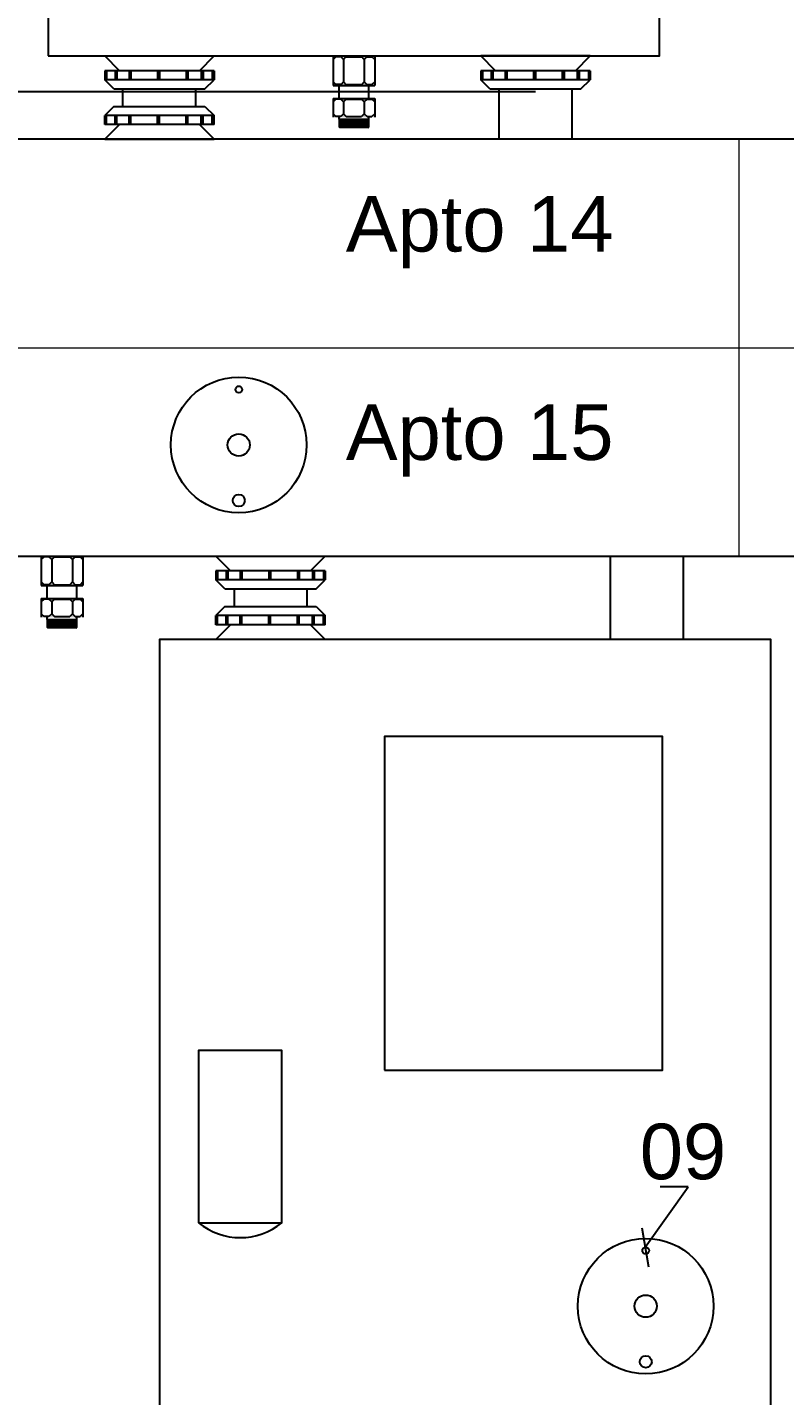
# Model space of a CAD drawing. Header units: millimetres. Extents: x 425 to 646, y 332 to 411.
# Drawn here: x 462.5497 to 462.8222, y 347.0879 to 347.5804 of the extents above; entities that cross this region are included whole.
import ezdxf

# ---------------------------------------------------------------- set-up
doc = ezdxf.new("R2010")
doc.units = ezdxf.units.MM
doc.linetypes.add('HIDDEN', pattern=[0.375, 0.25, -0.125])
for name, color, linetype in [('Cotas', 1, 'Continuous'), ('EL-Textos_condutos', 7, 'Continuous'), ('QUADROS', 7, 'Continuous'), ('QUADROS_E_CAIXAS', 240, 'Continuous'), ('TXT', 7, 'Continuous')]:
    doc.layers.add(name, color=color, linetype=linetype)
doc.styles.add('ARIAL', font='arial.ttf')
doc.dimstyles.new('10', dxfattribs={"dimtxt": 0.02, "dimasz": 0.01, "dimexe": 0.01, "dimexo": 0.01, "dimgap": 0.09, "dimtad": 0, "dimtih": 1, "dimtoh": 1, "dimdec": 0, "dimlfac": 1000, "dimzin": 0, "dimdsep": 46, "dimtxsty": 'ARIAL', "dimblk": 'OBLIQUE', "dimcen": 0, "dimdle": 0.02, "dimclrt": 7, "dimadec": 0, "dimazin": 0, "dimtfac": 1, "dimtdec": 0, "dimtofl": 0, "dimtmove": 0, "dimatfit": 3, "dimldrblk": 'OBLIQUE', "dimfxl": 0, "dimtolj": 1, "dimtzin": 0, "dimarcsym": 0})

# ---------------------------------------------------------------- blocks, each defined once
blk = doc.blocks.new('_Oblique')
at = {"color": 0, "linetype": 'ByBlock', "lineweight": -2}
blk.add_line((-0.5, -0.5), (0.5, 0.5), dxfattribs=at)

msp = doc.modelspace()

# ---------------------------------------------------------------- hatches: boundary and pattern name
at = {"layer": 'QUADROS'}
for points in [[(462.6625047284096, 347.5698033528815), (462.6607337303308, 347.5698033528815), (462.6597442293702, 347.5688138519209), (462.6597442293702, 347.5700533528815), (462.6747442293702, 347.5700533528815), (462.6747442293702, 347.5688138519209), (462.6737547284096, 347.5698033528815), (462.6719837303309, 347.5698033528815), (462.6709942293703, 347.5688138519209), (462.6700047284095, 347.5698033528815), (462.6644837303308, 347.5698033528815), (462.6634942293702, 347.5688138519209)], [(462.6625047284096, 347.5698033528815), (462.6607337303308, 347.5698033528815), (462.6597442293702, 347.5688138519209), (462.6597442293702, 347.5700533528815), (462.6747442293702, 347.5700533528815), (462.6747442293702, 347.5688138519209), (462.6737547284096, 347.5698033528815), (462.6719837303309, 347.5698033528815), (462.6709942293703, 347.5688138519209), (462.6700047284095, 347.5698033528815), (462.6644837303308, 347.5698033528815), (462.6634942293702, 347.5688138519209)], [(462.6597442293702, 347.5594813991148), (462.6597442293702, 347.5607209000755), (462.6607337303308, 347.5597313991148), (462.6625047284096, 347.5597313991148), (462.6634942293702, 347.5607209000755), (462.6644837303309, 347.5597313991148), (462.6700047284095, 347.5597313991148), (462.6709942293703, 347.5607209000755), (462.6719837303309, 347.5597313991148), (462.6737547284096, 347.5597313991148), (462.6747442293702, 347.5607209000754), (462.6747442293702, 347.5594813991148)], [(462.5575047284096, 347.3898033528815), (462.5557337303309, 347.3898033528815), (462.5547442293703, 347.3888138519209), (462.5547442293703, 347.3900533528815), (462.5697442293703, 347.3900533528815), (462.5697442293703, 347.3888138519209), (462.5687547284097, 347.3898033528815), (462.5669837303309, 347.3898033528815), (462.5659942293703, 347.3888138519209), (462.5650047284096, 347.3898033528815), (462.5594837303308, 347.3898033528815), (462.5584942293702, 347.3888138519209)], [(462.5575047284096, 347.3898033528815), (462.5557337303309, 347.3898033528815), (462.5547442293703, 347.3888138519209), (462.5547442293703, 347.3900533528815), (462.5697442293703, 347.3900533528815), (462.5697442293703, 347.3888138519209), (462.5687547284097, 347.3898033528815), (462.5669837303309, 347.3898033528815), (462.5659942293703, 347.3888138519209), (462.5650047284096, 347.3898033528815), (462.5594837303308, 347.3898033528815), (462.5584942293702, 347.3888138519209)], [(462.5547442293703, 347.3794813991148), (462.5547442293703, 347.3807209000755), (462.5557337303309, 347.3797313991148), (462.5575047284096, 347.3797313991148), (462.5584942293702, 347.3807209000755), (462.5594837303308, 347.3797313991148), (462.5650047284096, 347.3797313991148), (462.5659942293703, 347.3807209000755), (462.5669837303309, 347.3797313991148), (462.5687547284097, 347.3797313991148), (462.5697442293703, 347.3807209000755), (462.5697442293703, 347.3794813991148)]]:
    msp.add_hatch(color=7, dxfattribs=at).paths.add_polyline_path(points)
h = msp.add_hatch(color=7, dxfattribs=at)
h.paths.add_polyline_path([(462.6597442293702, 347.5480255656261), (462.6597442293702, 347.5492650665868), (462.6607337303308, 347.5482755656261), (462.6625047284096, 347.5482755656261), (462.6634942293702, 347.5492650665868), (462.6644837303309, 347.5482755656261), (462.6700047284095, 347.5482755656261), (462.6709942293703, 347.5492650665868), (462.6719837303309, 347.5482755656261), (462.6737547284096, 347.5482755656261), (462.6747442293702, 347.5492650665868), (462.6747442293702, 347.5480255656261)])
h.paths.add_polyline_path([(462.6747442293702, 347.5547755656261), (462.6747442293702, 347.5535360646655), (462.6737547284096, 347.5545255656261), (462.6719837303309, 347.5545255656261), (462.6709942293703, 347.5535360646655), (462.6700047284095, 347.5545255656261), (462.6644837303309, 347.5545255656261), (462.6634942293702, 347.5535360646655), (462.6625047284096, 347.5545255656261), (462.6607337303308, 347.5545255656261), (462.6597442293702, 347.5535360646655), (462.6597442293702, 347.5547755656261)])
h = msp.add_hatch(color=7, dxfattribs=at)
h.paths.add_polyline_path([(462.5547442293703, 347.3680255656261), (462.5547442293703, 347.3692650665868), (462.5557337303309, 347.3682755656261), (462.5575047284096, 347.3682755656261), (462.5584942293702, 347.3692650665868), (462.5594837303308, 347.3682755656261), (462.5650047284096, 347.3682755656261), (462.5659942293703, 347.3692650665868), (462.5669837303309, 347.3682755656261), (462.5687547284097, 347.3682755656261), (462.5697442293703, 347.3692650665868), (462.5697442293703, 347.3680255656261)])
h.paths.add_polyline_path([(462.5697442293703, 347.3747755656261), (462.5697442293703, 347.3735360646655), (462.5687547284097, 347.3745255656261), (462.5669837303309, 347.3745255656261), (462.5659942293703, 347.3735360646655), (462.5650047284096, 347.3745255656261), (462.5594837303308, 347.3745255656261), (462.5584942293702, 347.3735360646655), (462.5575047284096, 347.3745255656261), (462.5557337303309, 347.3745255656261), (462.5547442293703, 347.3735360646655), (462.5547442293703, 347.3747755656261)])

# ---------------------------------------------------------------- linework, layer by layer
at = {"layer": 'EL-Textos_condutos', "linetype": 'Continuous', "lineweight": 0}
for p, q in [((462.8058128045024, 347.5400533528817), (462.8058128045024, 347.3900533528816)), ((462.0008128045023, 347.4650533528817), (463.2508128045023, 347.4650533528816))]:
    msp.add_line(p, q, dxfattribs=at)
at = {"layer": 'QUADROS', "color": 7}
for p, q in [((462.5828586506466, 347.5647589316051), (462.5775642293702, 347.5700533528815)), ((462.6116298080938, 347.5647589316051), (462.6169242293702, 347.5700533528815)), ((462.6597442293702, 347.5700533528815), (462.6747442293702, 347.5700533528815)), ((462.6597442293702, 347.5700533528815), (462.6597442293702, 347.5594813991148)), ((462.6597442293702, 347.5700533528815), (462.6747442293702, 347.5700533528815)), ((462.6597442293702, 347.5688138519209), (462.6607337303308, 347.5698033528815)), ((462.6597442293702, 347.5688138519209), (462.6607337303308, 347.5698033528815)), ((462.6625047284096, 347.5698033528815), (462.6607337303308, 347.5698033528815)), ((462.6625047284096, 347.5698033528815), (462.6607337303308, 347.5698033528815)), ((462.6634942293702, 347.5688138519209), (462.6624942293702, 347.5698138519209)), ((462.6634942293702, 347.5688138519209), (462.6624942293702, 347.5698138519209)), ((462.6634942293702, 347.5688138519209), (462.6644942293703, 347.5698138519209)), ((462.6634942293702, 347.5688138519209), (462.6644942293703, 347.5698138519209)), ((462.6634942293702, 347.5688138519209), (462.6634942293702, 347.5607209000755)), ((462.6644837303309, 347.5698033528815), (462.6700047284095, 347.5698033528815)), ((462.6644837303309, 347.5698033528815), (462.6700047284095, 347.5698033528815)), ((462.6709942293703, 347.5688138519209), (462.6699942293703, 347.5698138519209)), ((462.6709942293703, 347.5688138519209), (462.6699942293703, 347.5698138519209)), ((462.6709942293703, 347.5688138519209), (462.6719942293702, 347.5698138519209)), ((462.6709942293703, 347.5688138519209), (462.6719942293702, 347.5698138519209)), ((462.6709942293703, 347.5688138519209), (462.6709942293703, 347.5607209000755)), ((462.6719837303309, 347.5698033528815), (462.6737547284096, 347.5698033528815)), ((462.6719837303309, 347.5698033528815), (462.6737547284096, 347.5698033528815)), ((462.6747442293702, 347.5688138519209), (462.6737547284096, 347.5698033528815)), ((462.6747442293702, 347.5688138519209), (462.6737547284096, 347.5698033528815)), ((462.6747442293702, 347.5700533528815), (462.6747442293702, 347.5594813991148)), ((462.7181789421939, 347.5647589316051), (462.7128845209175, 347.5700533528815)), ((462.7128845209175, 347.5700533528815), (462.7522445209175, 347.5700533528815)), ((462.7522445209175, 347.5700533528815), (462.7128845209175, 347.5700533528815)), ((462.7469500996411, 347.5647589316051), (462.7522445209175, 347.5700533528815)), ((462.5775642293702, 347.5647589316051), (462.5775642293702, 347.5614789316051)), ((462.6169242293702, 347.5647589316051), (462.5775642293702, 347.5647589316051)), ((462.57819552833, 347.5647589316051), (462.57819552833, 347.5614789316051)), ((462.5812913100149, 347.5647589316051), (462.5812913100149, 347.5614789316051)), ((462.5819226089747, 347.5647589316051), (462.5819226089747, 347.5614789316051)), ((462.5863226467168, 347.5647589316051), (462.5863226467168, 347.5614789316051)), ((462.5869539456766, 347.5647589316051), (462.5869539456766, 347.5614789316051)), ((462.5966129304103, 347.5647589316051), (462.5966129304103, 347.5614789316051)), ((462.5972442293702, 347.5647589316051), (462.5972442293702, 347.5614789316051)), ((462.606903214104, 347.5647589316051), (462.606903214104, 347.5614789316051)), ((462.6075345130639, 347.5647589316051), (462.6075345130639, 347.5614789316051)), ((462.6123236741656, 347.5647589316051), (462.6123236741656, 347.5614789316051)), ((462.6129549731253, 347.5647589316051), (462.6129549731253, 347.5614789316051)), ((462.6162929304105, 347.5647589316051), (462.6162929304105, 347.5614789316051)), ((462.6169242293702, 347.5647589316051), (462.6169242293702, 347.5614789316051)), ((462.7522445209175, 347.5647589316051), (462.7128845209175, 347.5647589316051)), ((462.7128845209175, 347.5647589316051), (462.7128845209175, 347.5614789316051)), ((462.7135158198773, 347.5647589316051), (462.7135158198773, 347.5614789316051)), ((462.7166116015622, 347.5647589316051), (462.7166116015622, 347.5614789316051)), ((462.717242900522, 347.5647589316051), (462.717242900522, 347.5614789316051)), ((462.7216429382641, 347.5647589316051), (462.7216429382641, 347.5614789316051)), ((462.722274237224, 347.5647589316051), (462.722274237224, 347.5614789316051)), ((462.7319332219577, 347.5647589316051), (462.7319332219577, 347.5614789316051)), ((462.7325645209175, 347.5647589316051), (462.7325645209175, 347.5614789316051)), ((462.7422235056512, 347.5647589316051), (462.7422235056512, 347.5614789316051)), ((462.7428548046111, 347.5647589316051), (462.7428548046111, 347.5614789316051)), ((462.7476439657128, 347.5647589316051), (462.7476439657128, 347.5614789316051)), ((462.7482752646726, 347.5647589316051), (462.7482752646726, 347.5614789316051)), ((462.7516132219577, 347.5647589316051), (462.7516132219577, 347.5614789316051)), ((462.7522445209175, 347.5647589316051), (462.7522445209175, 347.5614789316051)), ((462.5808442293703, 347.558198931605), (462.5775642293702, 347.5614789316051)), ((462.6169242293702, 347.5614789316051), (462.5775642293702, 347.5614789316051)), ((462.5808442293703, 347.558198931605), (462.6136442293702, 347.558198931605)), ((462.5841242293703, 347.551907774158), (462.5841242293703, 347.558198931605)), ((462.6103642293702, 347.551907774158), (462.6103642293702, 347.558198931605)), ((462.6136442293702, 347.558198931605), (462.6169242293702, 347.5614789316051)), ((462.6597442293702, 347.5607209000755), (462.6607337303308, 347.5597313991148)), ((462.6597442293702, 347.5594813991148), (462.6747442293702, 347.5594813991148)), ((462.6625047284096, 347.5597313991148), (462.6607337303308, 347.5597313991148)), ((462.6618892293703, 347.5547755656261), (462.6618892293703, 347.5597313991148)), ((462.6634942293702, 347.5607209000755), (462.6624942293702, 347.5597209000754)), ((462.6634942293702, 347.5607209000755), (462.6644942293703, 347.5597209000754)), ((462.6644837303309, 347.5597313991148), (462.6700047284095, 347.5597313991148)), ((462.6709942293703, 347.5607209000755), (462.6699942293703, 347.5597209000754)), ((462.6709942293703, 347.5607209000755), (462.6719942293702, 347.5597209000754)), ((462.6719837303309, 347.5597313991148), (462.6737547284096, 347.5597313991148)), ((462.6725992293702, 347.5547755656261), (462.6725992293702, 347.5594813991148)), ((462.6747442293702, 347.5607209000755), (462.6737547284096, 347.5597313991148)), ((462.7522445209175, 347.5614789316051), (462.7128845209175, 347.5614789316051)), ((462.7161645209175, 347.558198931605), (462.7128845209175, 347.5614789316051)), ((462.7161645209175, 347.558198931605), (462.7489645209175, 347.5581989316051)), ((462.7489645209175, 347.5581989316051), (462.7522445209175, 347.5614789316051)), ((462.6597442293702, 347.5547755656261), (462.6747442293702, 347.5547755656261)), ((462.6597442293702, 347.5547755656261), (462.6597442293702, 347.5480255656261)), ((462.6597442293702, 347.5535360646655), (462.6607337303308, 347.5545255656261)), ((462.6625047284096, 347.5545255656261), (462.6607337303308, 347.5545255656261)), ((462.6634942293702, 347.5535360646655), (462.6624942293702, 347.5545360646655)), ((462.6634942293702, 347.5535360646655), (462.6644942293703, 347.5545360646655)), ((462.6634942293702, 347.5535360646655), (462.6634942293702, 347.5492650665868)), ((462.6644837303309, 347.5545255656261), (462.6700047284095, 347.5545255656261)), ((462.6709942293703, 347.5535360646655), (462.6699942293703, 347.5545360646655)), ((462.6709942293703, 347.5535360646655), (462.6719942293702, 347.5545360646655)), ((462.6709942293703, 347.5535360646655), (462.6709942293703, 347.5492650665868)), ((462.6719837303309, 347.5545255656261), (462.6737547284096, 347.5545255656261)), ((462.6747442293702, 347.5535360646655), (462.6737547284096, 347.5545255656261)), ((462.6747442293702, 347.5547755656261), (462.6747442293702, 347.5480255656261)), ((462.5808442293703, 347.551907774158), (462.5775642293702, 347.548627774158)), ((462.5775642293702, 347.545347774158), (462.5775642293702, 347.548627774158)), ((462.6169242293702, 347.548627774158), (462.5775642293702, 347.548627774158)), ((462.57819552833, 347.545347774158), (462.57819552833, 347.548627774158)), ((462.5808442293703, 347.551907774158), (462.6136442293702, 347.551907774158)), ((462.5812913100149, 347.545347774158), (462.5812913100149, 347.548627774158)), ((462.5819226089747, 347.545347774158), (462.5819226089747, 347.548627774158)), ((462.5863226467168, 347.545347774158), (462.5863226467168, 347.548627774158)), ((462.5869539456766, 347.545347774158), (462.5869539456766, 347.548627774158)), ((462.5966129304103, 347.545347774158), (462.5966129304103, 347.548627774158)), ((462.5972442293702, 347.545347774158), (462.5972442293702, 347.548627774158)), ((462.606903214104, 347.545347774158), (462.606903214104, 347.548627774158)), ((462.6075345130639, 347.545347774158), (462.6075345130639, 347.548627774158)), ((462.6123236741656, 347.545347774158), (462.6123236741656, 347.548627774158)), ((462.6129549731253, 347.545347774158), (462.6129549731253, 347.548627774158)), ((462.6136442293702, 347.551907774158), (462.6169242293702, 347.548627774158)), ((462.6162929304105, 347.545347774158), (462.6162929304105, 347.548627774158)), ((462.6169242293702, 347.545347774158), (462.6169242293702, 347.548627774158)), ((462.6597442293702, 347.5492650665868), (462.6607337303308, 347.5482755656261)), ((462.6625047284096, 347.5482755656261), (462.6607337303308, 347.5482755656261)), ((462.6618892293703, 347.5472755656261), (462.6618892293703, 347.5482755656261)), ((462.6634942293702, 347.5492650665868), (462.6624942293702, 347.5482650665868)), ((462.6634942293702, 347.5492650665868), (462.6644942293703, 347.5482650665868)), ((462.6644837303309, 347.5482755656261), (462.6700047284095, 347.5482755656261)), ((462.6709942293703, 347.5492650665868), (462.6699942293703, 347.5482650665868)), ((462.6709942293703, 347.5492650665868), (462.6719942293702, 347.5482650665868)), ((462.6719837303309, 347.5482755656261), (462.6737547284096, 347.5482755656261)), ((462.6725992293702, 347.5472755656261), (462.6725992293702, 347.5482755656261)), ((462.6747442293702, 347.5492650665868), (462.6737547284096, 347.5482755656261)), ((462.6169242293702, 347.545347774158), (462.5775642293702, 347.545347774158)), ((462.5828586506466, 347.545347774158), (462.5775642293702, 347.5400533528816)), ((462.6116298080938, 347.545347774158), (462.6169242293702, 347.5400533528816)), ((462.6618892293703, 347.5472755656261), (462.6620270309863, 347.5471679983742)), ((462.6618892293703, 347.5472755656261), (462.6725992293702, 347.5472755656261)), ((462.6620270309863, 347.5443814328781), (462.6618892293703, 347.5442738656261)), ((462.6620270309863, 347.5471522328783), (462.6618993277542, 347.5470525483742)), ((462.6618993277542, 347.5470367828783), (462.6620270309863, 347.5469370983741)), ((462.6620270309863, 347.5469213328781), (462.6618993277542, 347.546821648374)), ((462.6618993277542, 347.546805882878), (462.6620270309863, 347.5467061983741)), ((462.6620270309863, 347.5466904328782), (462.6618993277542, 347.5465907483741)), ((462.6618993277542, 347.5465749828782), (462.6620270309863, 347.546475298374)), ((462.6620270309863, 347.546459532878), (462.6618993277542, 347.5463598483741)), ((462.6618993277542, 347.5463440828781), (462.6620270309863, 347.5462443983741)), ((462.6620270309863, 347.5462286328781), (462.6618993277542, 347.5461289483741)), ((462.6618993277542, 347.5461131828782), (462.6620270309863, 347.5460134983741)), ((462.6620270309863, 347.5459977328782), (462.6618993277542, 347.5458980483741)), ((462.6618993277542, 347.5458822828782), (462.6620270309863, 347.5457825983741)), ((462.6620270309863, 347.5457668328781), (462.6618993277542, 347.5456671483743)), ((462.6618993277542, 347.5456513828783), (462.6620270309863, 347.5455516983741)), ((462.6620270309863, 347.5455359328782), (462.6618993277542, 347.545436248374)), ((462.6618993277542, 347.545420482878), (462.6620270309863, 347.5453207983741)), ((462.6620270309863, 347.5453050328782), (462.6618993277542, 347.5452053483741)), ((462.6618993277542, 347.5451895828782), (462.6620270309863, 347.5450898983741)), ((462.6620270309863, 347.5450741328781), (462.6618993277542, 347.544974448374)), ((462.6618993277542, 347.5449586828781), (462.6620270309863, 347.5448589983741)), ((462.6620270309863, 347.5448432328781), (462.6618993277542, 347.5447435483741)), ((462.6618993277542, 347.5447277828782), (462.6620270309863, 347.5446280983741)), ((462.6620270309863, 347.5446123328782), (462.6618993277542, 347.5445126483741)), ((462.6618993277542, 347.5444968828781), (462.6620270309863, 347.5443971983741)), ((462.6724675809879, 347.5469292156262), (462.6619054809879, 347.5470446656262)), ((462.6724675809879, 347.546698315626), (462.6619054809879, 347.5468137656262)), ((462.6724675809879, 347.546467415626), (462.6619054809879, 347.5465828656261)), ((462.6724675809879, 347.5462365156259), (462.6619054809879, 347.5463519656261)), ((462.6724675809879, 347.546005615626), (462.6619054809879, 347.5461210656262)), ((462.6724675809879, 347.545774715626), (462.6619054809879, 347.545890165626)), ((462.6724675809879, 347.5455438156259), (462.6619054809879, 347.5456592656261)), ((462.6724675809879, 347.5453129156259), (462.6619054809879, 347.5454283656259)), ((462.6724675809879, 347.5450820156261), (462.6619054809879, 347.5451974656261)), ((462.6724675809879, 347.5448511156259), (462.6619054809879, 347.5449665656261)), ((462.6724675809879, 347.544620215626), (462.6619054809879, 347.544735665626)), ((462.6724675809879, 347.5443893156258), (462.6619054809879, 347.544504765626)), ((462.6620208777527, 347.5471601156262), (462.6725829777526, 347.5470446656262)), ((462.6620208777527, 347.5469292156262), (462.6725829777526, 347.5468137656262)), ((462.6620208777527, 347.5466983156261), (462.6725829777526, 347.5465828656261)), ((462.6620208777527, 347.546467415626), (462.6725829777527, 347.5463519656261)), ((462.6620208777527, 347.5462365156262), (462.6725829777526, 347.5461210656262)), ((462.6620208777527, 347.546005615626), (462.6725829777527, 347.545890165626)), ((462.6620208777527, 347.545774715626), (462.6725829777526, 347.5456592656261)), ((462.6620208777527, 347.5455438156259), (462.6725829777527, 347.5454283656259)), ((462.6620208777527, 347.5453129156261), (462.6725829777526, 347.5451974656261)), ((462.6620208777527, 347.5450820156261), (462.6725829777527, 347.5449665656261)), ((462.6620208777527, 347.544851115626), (462.6725829777526, 347.544735665626)), ((462.6620208777527, 347.544620215626), (462.6725829777527, 347.544504765626)), ((462.6620208777527, 347.5443893156261), (462.6725992293702, 347.5442738656261)), ((462.6725992293702, 347.5472755656261), (462.6724614277542, 347.5471679983742)), ((462.6724614277542, 347.5471522328783), (462.6725891309863, 347.5470525483742)), ((462.6725891309863, 347.5470367828783), (462.6724614277542, 347.5469370983741)), ((462.6724614277542, 347.5469213328781), (462.6725891309863, 347.546821648374)), ((462.6725891309863, 347.546805882878), (462.6724614277542, 347.5467061983741)), ((462.6724614277542, 347.5466904328782), (462.6725891309863, 347.5465907483741)), ((462.6725891309863, 347.5465749828782), (462.6724614277542, 347.546475298374)), ((462.6724614277542, 347.546459532878), (462.6725891309863, 347.5463598483741)), ((462.6725891309863, 347.5463440828781), (462.6724614277542, 347.5462443983741)), ((462.6724614277542, 347.5462286328781), (462.6725891309863, 347.5461289483741)), ((462.6725891309863, 347.5461131828782), (462.6724614277542, 347.5460134983741)), ((462.6724614277542, 347.5459977328782), (462.6725891309863, 347.5458980483741)), ((462.6725891309863, 347.5458822828782), (462.6724614277542, 347.5457825983741)), ((462.6724614277542, 347.5457668328781), (462.6725891309863, 347.5456671483743)), ((462.6725891309863, 347.5456513828783), (462.6724614277542, 347.5455516983741)), ((462.6724614277542, 347.5455359328782), (462.6725891309863, 347.545436248374)), ((462.6725891309863, 347.545420482878), (462.6724614277542, 347.5453207983741)), ((462.6724614277542, 347.5453050328782), (462.6725891309863, 347.5452053483741)), ((462.6725891309863, 347.5451895828782), (462.6724614277542, 347.5450898983741)), ((462.6724614277542, 347.5450741328781), (462.6725891309863, 347.544974448374)), ((462.6725891309863, 347.5449586828781), (462.6724614277542, 347.5448589983741)), ((462.6724614277542, 347.5448432328781), (462.6725891309863, 347.5447435483741)), ((462.6725891309863, 347.5447277828782), (462.6724614277542, 347.5446280983741)), ((462.6724614277542, 347.5446123328782), (462.6725891309863, 347.5445126483741)), ((462.6725891309863, 347.5444968828781), (462.6724614277542, 347.5443971983741)), ((462.6724614277542, 347.5443814328781), (462.6725992293702, 347.5442738656261)), ((462.5775642293702, 347.5400533528816), (462.6169242293702, 347.5400533528816)), ((462.5547442293703, 347.3900533528815), (462.5547442293703, 347.3794813991148)), ((462.5547442293703, 347.3900533528815), (462.5697442293703, 347.3900533528815)), ((462.5547442293703, 347.3900533528815), (462.5697442293703, 347.3900533528815)), ((462.5547442293703, 347.3888138519209), (462.5557337303309, 347.3898033528815)), ((462.5547442293703, 347.3888138519209), (462.5557337303309, 347.3898033528815)), ((462.5575047284096, 347.3898033528815), (462.5557337303309, 347.3898033528815)), ((462.5575047284096, 347.3898033528815), (462.5557337303309, 347.3898033528815)), ((462.5584942293702, 347.3888138519209), (462.5574942293703, 347.3898138519209)), ((462.5584942293702, 347.3888138519209), (462.5574942293703, 347.3898138519209)), ((462.5584942293702, 347.3888138519209), (462.5594942293702, 347.3898138519209)), ((462.5584942293702, 347.3888138519209), (462.5594942293702, 347.3898138519209)), ((462.5594837303308, 347.3898033528815), (462.5650047284096, 347.3898033528815)), ((462.5594837303308, 347.3898033528815), (462.5650047284096, 347.3898033528815)), ((462.5659942293703, 347.3888138519209), (462.5649942293702, 347.3898138519209)), ((462.5659942293703, 347.3888138519209), (462.5649942293702, 347.3898138519209)), ((462.5659942293703, 347.3888138519209), (462.5669942293703, 347.3898138519209)), ((462.5659942293703, 347.3888138519209), (462.5669942293703, 347.3898138519209)), ((462.5669837303309, 347.3898033528815), (462.5687547284097, 347.3898033528815)), ((462.5669837303309, 347.3898033528815), (462.5687547284097, 347.3898033528815)), ((462.5697442293703, 347.3888138519209), (462.5687547284097, 347.3898033528815)), ((462.5697442293703, 347.3888138519209), (462.5687547284097, 347.3898033528815)), ((462.5697442293703, 347.3900533528815), (462.5697442293703, 347.3794813991148)), ((462.6175642293703, 347.3900533528815), (462.6569242293702, 347.3900533528815)), ((462.6228586506467, 347.3847589316051), (462.6175642293703, 347.3900533528815)), ((462.6516298080938, 347.3847589316051), (462.6569242293702, 347.3900533528815)), ((462.5584942293702, 347.3888138519209), (462.5584942293702, 347.3807209000755)), ((462.5659942293703, 347.3888138519209), (462.5659942293703, 347.3807209000755)), ((462.5547442293703, 347.3807209000755), (462.5557337303309, 347.3797313991148)), ((462.5584942293702, 347.3807209000755), (462.5574942293703, 347.3797209000754)), ((462.5584942293702, 347.3807209000755), (462.5594942293702, 347.3797209000754)), ((462.5659942293703, 347.3807209000755), (462.5649942293702, 347.3797209000754)), ((462.5659942293703, 347.3807209000755), (462.5669942293703, 347.3797209000754)), ((462.5697442293703, 347.3807209000755), (462.5687547284097, 347.3797313991148)), ((462.6175642293703, 347.3847589316051), (462.6175642293703, 347.3814789316051)), ((462.6569242293702, 347.3847589316051), (462.6175642293703, 347.3847589316051)), ((462.6208442293703, 347.378198931605), (462.6175642293703, 347.3814789316051)), ((462.6569242293702, 347.3814789316051), (462.6175642293703, 347.3814789316051)), ((462.61819552833, 347.3847589316051), (462.61819552833, 347.3814789316051)), ((462.621291310015, 347.3847589316051), (462.621291310015, 347.3814789316051)), ((462.6219226089747, 347.3847589316051), (462.6219226089747, 347.3814789316051)), ((462.6263226467169, 347.3847589316051), (462.6263226467169, 347.3814789316051)), ((462.6269539456766, 347.3847589316051), (462.6269539456766, 347.3814789316051)), ((462.6366129304104, 347.3847589316051), (462.6366129304104, 347.3814789316051)), ((462.6372442293703, 347.3847589316051), (462.6372442293703, 347.3814789316051)), ((462.646903214104, 347.3847589316051), (462.646903214104, 347.3814789316051)), ((462.6475345130639, 347.3847589316051), (462.6475345130639, 347.3814789316051)), ((462.6523236741656, 347.3847589316051), (462.6523236741656, 347.3814789316051)), ((462.6529549731254, 347.3847589316051), (462.6529549731254, 347.3814789316051)), ((462.6536442293702, 347.3781989316051), (462.6569242293702, 347.3814789316051)), ((462.6562929304105, 347.3847589316051), (462.6562929304105, 347.3814789316051)), ((462.6569242293702, 347.3847589316051), (462.6569242293702, 347.3814789316051)), ((462.5547442293703, 347.3794813991148), (462.5697442293703, 347.3794813991148)), ((462.5575047284096, 347.3797313991148), (462.5557337303309, 347.3797313991148)), ((462.5568892293702, 347.3747755656261), (462.5568892293702, 347.3797313991148)), ((462.5594837303308, 347.3797313991148), (462.5650047284096, 347.3797313991148)), ((462.5669837303309, 347.3797313991148), (462.5687547284097, 347.3797313991148)), ((462.5675992293702, 347.3747755656261), (462.5675992293702, 347.3794813991148)), ((462.6208442293703, 347.378198931605), (462.6536442293702, 347.3781989316051)), ((462.6241242293703, 347.378198931605), (462.6241242293703, 347.371907774158)), ((462.6503642293702, 347.3781989316051), (462.6503642293702, 347.371907774158)), ((462.5547442293703, 347.3747755656261), (462.5547442293703, 347.3680255656261)), ((462.5547442293703, 347.3747755656261), (462.5697442293703, 347.3747755656261)), ((462.5547442293703, 347.3735360646655), (462.5557337303309, 347.3745255656261)), ((462.5575047284096, 347.3745255656261), (462.5557337303309, 347.3745255656261)), ((462.5584942293702, 347.3735360646655), (462.5574942293703, 347.3745360646655)), ((462.5584942293702, 347.3735360646655), (462.5594942293702, 347.3745360646655)), ((462.5584942293702, 347.3735360646655), (462.5584942293702, 347.3692650665868)), ((462.5594837303308, 347.3745255656261), (462.5650047284096, 347.3745255656261)), ((462.5659942293703, 347.3735360646655), (462.5649942293702, 347.3745360646655)), ((462.5659942293703, 347.3735360646655), (462.5669942293703, 347.3745360646655)), ((462.5659942293703, 347.3735360646655), (462.5659942293703, 347.3692650665868)), ((462.5669837303309, 347.3745255656261), (462.5687547284097, 347.3745255656261)), ((462.5697442293703, 347.3735360646655), (462.5687547284097, 347.3745255656261)), ((462.5697442293703, 347.3747755656261), (462.5697442293703, 347.3680255656261)), ((462.6208442293703, 347.371907774158), (462.6175642293703, 347.368627774158)), ((462.6208442293703, 347.371907774158), (462.6536442293702, 347.371907774158)), ((462.6536442293702, 347.371907774158), (462.6569242293702, 347.368627774158)), ((462.5547442293703, 347.3692650665868), (462.5557337303309, 347.3682755656261)), ((462.5575047284096, 347.3682755656261), (462.5557337303309, 347.3682755656261)), ((462.5568892293702, 347.3672755656261), (462.5568892293702, 347.3682755656261)), ((462.5568892293702, 347.3672755656261), (462.5675992293702, 347.3672755656261)), ((462.5568892293702, 347.3672755656261), (462.5570270309863, 347.3671679983742)), ((462.5570270309863, 347.3671522328783), (462.5568993277542, 347.3670525483742)), ((462.5568993277542, 347.3670367828782), (462.5570270309863, 347.3669370983741)), ((462.5570270309863, 347.3669213328782), (462.5568993277542, 347.366821648374)), ((462.5568993277542, 347.366805882878), (462.5570270309863, 347.3667061983741)), ((462.5570270309863, 347.3666904328782), (462.5568993277542, 347.3665907483741)), ((462.5568993277542, 347.3665749828781), (462.5570270309863, 347.366475298374)), ((462.5570270309863, 347.3664595328781), (462.5568993277542, 347.3663598483741)), ((462.5568993277542, 347.3663440828781), (462.5570270309863, 347.3662443983741)), ((462.5570270309863, 347.3662286328781), (462.5568993277542, 347.3661289483741)), ((462.5568993277542, 347.3661131828782), (462.5570270309863, 347.3660134983741)), ((462.5570270309863, 347.3659977328782), (462.5568993277542, 347.3658980483741)), ((462.5568993277542, 347.3658822828781), (462.5570270309863, 347.3657825983741)), ((462.5570270309863, 347.3657668328781), (462.5568993277542, 347.3656671483743)), ((462.5568993277542, 347.3656513828783), (462.5570270309863, 347.3655516983741)), ((462.5570270309863, 347.3655359328782), (462.5568993277542, 347.365436248374)), ((462.5568993277542, 347.365420482878), (462.5570270309863, 347.3653207983741)), ((462.5570270309863, 347.3653050328782), (462.5568993277542, 347.3652053483741)), ((462.5568993277542, 347.3651895828781), (462.5570270309863, 347.3650898983742)), ((462.5674675809878, 347.3669292156262), (462.5569054809878, 347.3670446656262)), ((462.5674675809878, 347.366698315626), (462.5569054809879, 347.3668137656261)), ((462.5674675809878, 347.3664674156261), (462.5569054809879, 347.3665828656261)), ((462.5674675809878, 347.3662365156259), (462.5569054809879, 347.3663519656261)), ((462.5674675809878, 347.366005615626), (462.5569054809879, 347.3661210656261)), ((462.5674675809878, 347.3657747156259), (462.5569054809879, 347.365890165626)), ((462.5674675809878, 347.3655438156259), (462.5569054809879, 347.3656592656261)), ((462.5674675809879, 347.3653129156259), (462.5569054809879, 347.365428365626)), ((462.5674675809878, 347.3650820156261), (462.5569054809879, 347.3651974656261)), ((462.5570208777526, 347.3671601156262), (462.5675829777526, 347.3670446656262)), ((462.5570208777526, 347.3669292156262), (462.5675829777526, 347.3668137656261)), ((462.5570208777526, 347.3666983156261), (462.5675829777526, 347.3665828656261)), ((462.5570208777526, 347.3664674156261), (462.5675829777526, 347.3663519656261)), ((462.5570208777526, 347.3662365156262), (462.5675829777526, 347.3661210656261)), ((462.5570208777526, 347.366005615626), (462.5675829777526, 347.365890165626)), ((462.5570208777526, 347.3657747156261), (462.5675829777526, 347.3656592656261)), ((462.5570208777527, 347.3655438156259), (462.5675829777526, 347.365428365626)), ((462.5570208777526, 347.3653129156261), (462.5675829777526, 347.3651974656261)), ((462.5584942293702, 347.3692650665868), (462.5574942293703, 347.3682650665868)), ((462.5584942293702, 347.3692650665868), (462.5594942293702, 347.3682650665868)), ((462.5594837303308, 347.3682755656261), (462.5650047284096, 347.3682755656261)), ((462.5659942293703, 347.3692650665868), (462.5649942293702, 347.3682650665868)), ((462.5659942293703, 347.3692650665868), (462.5669942293703, 347.3682650665868)), ((462.5669837303309, 347.3682755656261), (462.5687547284097, 347.3682755656261)), ((462.5675992293702, 347.3672755656261), (462.5674614277542, 347.3671679983742)), ((462.5674614277542, 347.3671522328783), (462.5675891309863, 347.3670525483742)), ((462.5675891309863, 347.3670367828782), (462.5674614277542, 347.3669370983741)), ((462.5674614277542, 347.3669213328782), (462.5675891309863, 347.366821648374)), ((462.5675891309863, 347.366805882878), (462.5674614277542, 347.3667061983741)), ((462.5674614277542, 347.3666904328782), (462.5675891309863, 347.3665907483741)), ((462.5675891309863, 347.3665749828781), (462.5674614277542, 347.366475298374)), ((462.5674614277542, 347.3664595328781), (462.5675891309863, 347.3663598483741)), ((462.5675891309863, 347.3663440828781), (462.5674614277542, 347.3662443983741)), ((462.5674614277542, 347.3662286328781), (462.5675891309863, 347.3661289483741)), ((462.5675891309863, 347.3661131828782), (462.5674614277542, 347.3660134983741)), ((462.5674614277542, 347.3659977328782), (462.5675891309863, 347.3658980483741)), ((462.5675891309863, 347.3658822828781), (462.5674614277542, 347.3657825983741)), ((462.5674614277542, 347.3657668328781), (462.5675891309863, 347.3656671483743)), ((462.5675891309863, 347.3656513828783), (462.5674614277542, 347.3655516983741)), ((462.5674614277542, 347.3655359328782), (462.5675891309863, 347.365436248374)), ((462.5675891309863, 347.365420482878), (462.5674614277542, 347.3653207983741)), ((462.5674614277542, 347.3653050328782), (462.5675891309863, 347.3652053483741)), ((462.5675891309863, 347.3651895828781), (462.5674614277542, 347.3650898983742)), ((462.5675992293702, 347.3672755656261), (462.5675992293702, 347.3682755656261)), ((462.5697442293703, 347.3692650665868), (462.5687547284097, 347.3682755656261)), ((462.6569242293702, 347.368627774158), (462.6175642293703, 347.368627774158)), ((462.6175642293703, 347.365347774158), (462.6175642293703, 347.368627774158)), ((462.6228586506467, 347.365347774158), (462.6175642293703, 347.3600533528816)), ((462.6569242293702, 347.365347774158), (462.6175642293703, 347.365347774158)), ((462.61819552833, 347.365347774158), (462.61819552833, 347.368627774158)), ((462.621291310015, 347.365347774158), (462.621291310015, 347.368627774158)), ((462.6219226089747, 347.365347774158), (462.6219226089747, 347.368627774158)), ((462.6263226467169, 347.365347774158), (462.6263226467169, 347.368627774158)), ((462.6269539456766, 347.365347774158), (462.6269539456766, 347.368627774158)), ((462.6366129304104, 347.365347774158), (462.6366129304104, 347.368627774158)), ((462.6372442293703, 347.365347774158), (462.6372442293703, 347.368627774158)), ((462.646903214104, 347.365347774158), (462.646903214104, 347.368627774158)), ((462.6475345130639, 347.365347774158), (462.6475345130639, 347.368627774158)), ((462.6516298080938, 347.365347774158), (462.6569242293702, 347.3600533528816)), ((462.6523236741656, 347.365347774158), (462.6523236741656, 347.368627774158)), ((462.6529549731254, 347.365347774158), (462.6529549731254, 347.368627774158)), ((462.6562929304105, 347.365347774158), (462.6562929304105, 347.368627774158)), ((462.6569242293702, 347.365347774158), (462.6569242293702, 347.368627774158)), ((462.5570270309863, 347.3643814328781), (462.5568892293702, 347.3642738656262)), ((462.5570270309863, 347.3650741328781), (462.5568993277542, 347.364974448374)), ((462.5568993277542, 347.3649586828781), (462.5570270309863, 347.3648589983741)), ((462.5570270309863, 347.3648432328782), (462.5568993277542, 347.3647435483741)), ((462.5568993277542, 347.3647277828782), (462.5570270309863, 347.3646280983741)), ((462.5570270309863, 347.3646123328782), (462.5568993277542, 347.3645126483741)), ((462.5568993277542, 347.3644968828781), (462.5570270309863, 347.3643971983741)), ((462.5674675809878, 347.3648511156259), (462.5569054809879, 347.364966565626)), ((462.5674675809878, 347.364620215626), (462.5569054809879, 347.364735665626)), ((462.5674675809879, 347.3643893156258), (462.5569054809879, 347.364504765626)), ((462.5570208777526, 347.3650820156261), (462.5675829777526, 347.364966565626)), ((462.5570208777526, 347.364851115626), (462.5675829777526, 347.364735665626)), ((462.5570208777527, 347.364620215626), (462.5675829777526, 347.364504765626)), ((462.5570208777526, 347.3643893156261), (462.5675992293702, 347.3642738656262)), ((462.5674614277542, 347.3650741328781), (462.5675891309863, 347.364974448374)), ((462.5675891309863, 347.3649586828781), (462.5674614277542, 347.3648589983741)), ((462.5674614277542, 347.3648432328782), (462.5675891309863, 347.3647435483741)), ((462.5675891309863, 347.3647277828782), (462.5674614277542, 347.3646280983741)), ((462.5674614277542, 347.3646123328782), (462.5675891309863, 347.3645126483741)), ((462.5675891309863, 347.3644968828781), (462.5674614277542, 347.3643971983741)), ((462.5674614277542, 347.3643814328781), (462.5675992293702, 347.3642738656262))]:
    msp.add_line(p, q, dxfattribs=at)
for points in [[(462.5572442293703, 347.5700533528815), (462.7772442293702, 347.5700533528815), (462.7772442293702, 347.8500533528815), (462.5572442293703, 347.8500533528815)], [(462.0008128045023, 347.3900533528816), (463.2508128045023, 347.3900533528816), (463.2508128045023, 347.5400533528817), (462.0008128045023, 347.5400533528817)], [(462.5972442293703, 347.0800533528815), (462.8172442293702, 347.0800533528815), (462.8172442293702, 347.3600533528816), (462.5972442293703, 347.3600533528816)], [(462.6782442293703, 347.2050533528815), (462.7782442293702, 347.2050533528815), (462.7782442293702, 347.3250533528815), (462.6782442293703, 347.3250533528815)], [(462.6113442293703, 347.1500533528815), (462.6413442293702, 347.1500533528815), (462.6413442293702, 347.2120533528815), (462.6113442293703, 347.2120533528815)]]:
    msp.add_lwpolyline(points, close=True, dxfattribs=at)
for centre, radius in [((462.6258128045023, 347.4300533528817), 0.0244), ((462.6258128045023, 347.4500533528816), 0.0012), ((462.6258128045023, 347.4300533528817), 0.004), ((462.6258128045023, 347.4100533528816), 0.00216), ((462.6258128045023, 347.4100533528816), 0.00216), ((462.6258128045023, 347.4100533528816), 0.00216), ((462.7722442293702, 347.1200533528815), 0.0244), ((462.7722442293702, 347.1400533528815), 0.0012), ((462.7722442293702, 347.1200533528815), 0.004), ((462.7722442293702, 347.1000533528815), 0.00216), ((462.7722442293702, 347.1000533528815), 0.00216), ((462.7722442293702, 347.1000533528815), 0.00216)]:
    msp.add_circle(centre, radius, dxfattribs=at)
for centre, radius, start, end in [((462.6619054809879, 347.5470446656262), 1e-05, 127.9754202306059, 232.0245797705093), ((462.6619054809879, 347.546813765626), 1e-05, 127.9754202306059, 232.0245797693941), ((462.6619054809879, 347.5465828656261), 1e-05, 127.9754202306059, 232.0245797447726), ((462.6619054809879, 347.5463519656261), 1e-05, 127.9754202306059, 232.0245797693941), ((462.6619054809879, 347.5461210656262), 1e-05, 127.9754202306059, 232.0245797693941), ((462.6619054809879, 347.5458901656261), 1e-05, 127.9754202306059, 232.0245797679678), ((462.6619054809879, 347.5456592656263), 1e-05, 127.9754202306059, 232.0245797705093), ((462.6619054809879, 347.545428365626), 1e-05, 127.9754202306059, 232.0245797693941), ((462.6619054809879, 347.5451974656261), 1e-05, 127.9754202306059, 232.0245797703077), ((462.6619054809879, 347.5449665656261), 1e-05, 127.9754202306059, 232.0245797693941), ((462.6619054809879, 347.5447356656261), 1e-05, 127.9754202306059, 232.0245797693941), ((462.6619054809879, 347.5445047656261), 1e-05, 127.9754202306059, 232.0245797693941), ((462.6620208777527, 347.5471601156262), 1e-05, 307.9754202064975, 52.02457976939409), ((462.6620208777527, 347.5469292156262), 1e-05, 307.9754202651966, 52.02457976939409), ((462.6620208777527, 347.5466983156261), 1e-05, 307.9754202296923, 52.02457976939409), ((462.6620208777527, 347.546467415626), 1e-05, 307.9754202306059, 52.02457976939409), ((462.6620208777527, 347.5462365156262), 1e-05, 307.9754202306059, 52.02457976939409), ((462.6620208777527, 347.5460056156261), 1e-05, 307.9754202306059, 52.02457976939409), ((462.6620208777527, 347.5457747156261), 1e-05, 307.9754201965279, 52.02457976939409), ((462.6620208777527, 347.5455438156262), 1e-05, 307.9754202651966, 52.02457976939409), ((462.6620208777527, 347.5453129156261), 1e-05, 307.9754202306059, 52.02457976939409), ((462.6620208777527, 347.5450820156261), 1e-05, 307.9754202552274, 52.02457976939409), ((462.6620208777527, 347.5448511156262), 1e-05, 307.9754202306059, 52.02457976939409), ((462.6620208777527, 347.5446202156261), 1e-05, 307.9754202306059, 52.02457976939409), ((462.6620208777527, 347.5443893156261), 1e-05, 307.9754202306059, 52.02457976939409), ((462.6724675809879, 347.5471601156262), 1e-05, 127.9754202306059, 232.0245797935025), ((462.6724675809879, 347.5469292156262), 1e-05, 127.9754202306059, 232.0245797348031), ((462.6724675809879, 347.5466983156261), 1e-05, 127.9754202306059, 232.0245797703077), ((462.6724675809879, 347.546467415626), 1e-05, 127.9754202306059, 232.0245797693941), ((462.6724675809879, 347.5462365156262), 1e-05, 127.9754202306059, 232.0245797693941), ((462.6724675809879, 347.5460056156261), 1e-05, 127.9754202306059, 232.0245797693941), ((462.6724675809879, 347.5457747156261), 1e-05, 127.9754202306059, 232.0245798034721), ((462.6724675809879, 347.5455438156262), 1e-05, 127.9754202306059, 232.0245797348031), ((462.6724675809879, 347.5453129156261), 1e-05, 127.9754202306059, 232.0245797693941), ((462.6724675809879, 347.5450820156261), 1e-05, 127.9754202306059, 232.0245797447726), ((462.6724675809879, 347.5448511156262), 1e-05, 127.9754202306059, 232.0245797693941), ((462.6724675809879, 347.5446202156261), 1e-05, 127.9754202306059, 232.0245797693941), ((462.6724675809879, 347.5443893156261), 1e-05, 127.9754202306059, 232.0245797693941), ((462.6725829777526, 347.5470446656262), 1e-05, 307.9754202294906, 52.02457976939409), ((462.6725829777526, 347.546813765626), 1e-05, 307.9754202306059, 52.02457976939409), ((462.6725829777526, 347.5465828656261), 1e-05, 307.9754202552274, 52.02457976939409), ((462.6725829777526, 347.5463519656261), 1e-05, 307.9754202306059, 52.02457976939409), ((462.6725829777526, 347.5461210656262), 1e-05, 307.9754202306059, 52.02457976939409), ((462.6725829777526, 347.5458901656261), 1e-05, 307.9754202320348, 52.02457976939409), ((462.6725829777526, 347.5456592656263), 1e-05, 307.9754202294906, 52.02457976939409), ((462.6725829777526, 347.545428365626), 1e-05, 307.9754202306059, 52.02457976939409), ((462.6725829777526, 347.5451974656261), 1e-05, 307.9754202296923, 52.02457976939409), ((462.6725829777526, 347.5449665656261), 1e-05, 307.9754202306059, 52.02457976939409), ((462.6725829777526, 347.5447356656261), 1e-05, 307.9754202306059, 52.02457976939409), ((462.6725829777526, 347.5445047656261), 1e-05, 307.9754202306059, 52.02457976939409), ((462.5569054809878, 347.3670446656262), 1e-05, 127.9754202306059, 232.0245797705093), ((462.5569054809878, 347.366813765626), 1e-05, 127.9754202306059, 232.0245797693941), ((462.5569054809878, 347.3665828656261), 1e-05, 127.9754202306059, 232.0245797447726), ((462.5569054809878, 347.3663519656261), 1e-05, 127.9754202306059, 232.0245797693941), ((462.5569054809878, 347.3661210656261), 1e-05, 127.9754202306059, 232.0245797693941), ((462.5569054809878, 347.3658901656261), 1e-05, 127.9754202306059, 232.0245797679678), ((462.5569054809878, 347.3656592656263), 1e-05, 127.9754202306059, 232.0245797705093), ((462.5569054809878, 347.365428365626), 1e-05, 127.9754202306059, 232.0245797693941), ((462.5569054809878, 347.3651974656261), 1e-05, 127.9754202306059, 232.0245797703077), ((462.5570208777526, 347.3671601156262), 1e-05, 307.9754202064975, 52.02457976939409), ((462.5570208777526, 347.3669292156262), 1e-05, 307.9754202651966, 52.02457976939409), ((462.5570208777526, 347.3666983156261), 1e-05, 307.9754202296923, 52.02457976939409), ((462.5570208777526, 347.3664674156261), 1e-05, 307.9754202306059, 52.02457976939409), ((462.5570208777526, 347.3662365156262), 1e-05, 307.9754202306059, 52.02457976939409), ((462.5570208777526, 347.3660056156261), 1e-05, 307.9754202306059, 52.02457976939409), ((462.5570208777526, 347.3657747156261), 1e-05, 307.9754201965279, 52.02457976939409), ((462.5570208777526, 347.3655438156262), 1e-05, 307.9754202651966, 52.02457976939409), ((462.5570208777526, 347.3653129156261), 1e-05, 307.9754202306059, 52.02457976939409), ((462.5674675809878, 347.3671601156262), 1e-05, 127.9754202306059, 232.0245797935025), ((462.5674675809878, 347.3669292156262), 1e-05, 127.9754202306059, 232.0245797348031), ((462.5674675809878, 347.3666983156261), 1e-05, 127.9754202306059, 232.0245797703077), ((462.5674675809878, 347.3664674156261), 1e-05, 127.9754202306059, 232.0245797693941), ((462.5674675809878, 347.3662365156262), 1e-05, 127.9754202306059, 232.0245797693941), ((462.5674675809878, 347.3660056156261), 1e-05, 127.9754202306059, 232.0245797693941), ((462.5674675809878, 347.3657747156261), 1e-05, 127.9754202306059, 232.0245798034721), ((462.5674675809878, 347.3655438156262), 1e-05, 127.9754202306059, 232.0245797348031), ((462.5674675809878, 347.3653129156261), 1e-05, 127.9754202306059, 232.0245797693941), ((462.5675829777526, 347.3670446656262), 1e-05, 307.9754202294906, 52.02457976939409), ((462.5675829777526, 347.366813765626), 1e-05, 307.9754202306059, 52.02457976939409), ((462.5675829777526, 347.3665828656261), 1e-05, 307.9754202552274, 52.02457976939409), ((462.5675829777526, 347.3663519656261), 1e-05, 307.9754202306059, 52.02457976939409), ((462.5675829777526, 347.3661210656261), 1e-05, 307.9754202306059, 52.02457976939409), ((462.5675829777526, 347.3658901656261), 1e-05, 307.9754202320348, 52.02457976939409), ((462.5675829777526, 347.3656592656263), 1e-05, 307.9754202294906, 52.02457976939409), ((462.5675829777526, 347.365428365626), 1e-05, 307.9754202306059, 52.02457976939409), ((462.5675829777526, 347.3651974656261), 1e-05, 307.9754202296923, 52.02457976939409), ((462.5569054809878, 347.364966565626), 1e-05, 127.9754202306059, 232.0245797693941), ((462.5569054809878, 347.3647356656261), 1e-05, 127.9754202306059, 232.0245797693941), ((462.5569054809878, 347.3645047656261), 1e-05, 127.9754202306059, 232.0245797693941), ((462.5570208777526, 347.3650820156261), 1e-05, 307.9754202552274, 52.02457976939409), ((462.5570208777526, 347.3648511156262), 1e-05, 307.9754202306059, 52.02457976939409), ((462.5570208777526, 347.3646202156261), 1e-05, 307.9754202306059, 52.02457976939409), ((462.5570208777526, 347.3643893156261), 1e-05, 307.9754202306059, 52.02457976939409), ((462.5674675809878, 347.3650820156261), 1e-05, 127.9754202306059, 232.0245797447726), ((462.5674675809878, 347.3648511156262), 1e-05, 127.9754202306059, 232.0245797693941), ((462.5674675809878, 347.3646202156261), 1e-05, 127.9754202306059, 232.0245797693941), ((462.5674675809878, 347.3643893156261), 1e-05, 127.9754202306059, 232.0245797693941), ((462.5675829777526, 347.364966565626), 1e-05, 307.9754202306059, 52.02457976939409), ((462.5675829777526, 347.3647356656261), 1e-05, 307.9754202306059, 52.02457976939409), ((462.5675829777526, 347.3645047656261), 1e-05, 307.9754202306059, 52.02457976939409), ((462.6263442293703, 347.1684993799981), 0.0237751112802238, 230.8825690057079, 309.1174309942921)]:
    msp.add_arc(centre, radius, start, end, dxfattribs=at)
at = {"layer": 'QUADROS_E_CAIXAS', "color": 7, "linetype": 'HIDDEN'}
for p, q in [((462.7194445209175, 347.558198931605), (462.7194445209175, 347.5400533528816)), ((462.7456845209176, 347.5581989316051), (462.7456845209176, 347.5400533528816)), ((462.7594445209176, 347.3900533528815), (462.7594445209176, 347.3600533528816)), ((462.7856845209176, 347.3900533528815), (462.7856845209176, 347.3600533528816))]:
    msp.add_line(p, q, dxfattribs=at)
at = {"layer": 'TXT', "color": 3, "linetype": 'HIDDEN'}
msp.add_lwpolyline([(463.4825992293702, 347.5571284823704), (460.6895985013757, 347.5571284823704, 0.4142135623732281), (460.6395985013756, 347.5071284823704), (460.6395985013756, 347.2343006595947, -0.4142135623732281), (460.5895985013756, 347.1843006595947), (460.2892277663914, 347.1843006595947)], format="xyb", dxfattribs=at)

# ---------------------------------------------------------------- texts
at = {"layer": 'Cotas', "color": 7, "linetype": 'Continuous', "lineweight": 0, "insert": (462.8012082181424, 347.1654502065906), "char_height": 0.02, "attachment_point": 9, "style": 'ARIAL'}
msp.add_mtext('09', dxfattribs=at)
at = {"layer": 'QUADROS_E_CAIXAS', "color": 7, "style": 'ARIAL'}
for s, p in [('Apto 14', (462.6643440600187, 347.499641558153)), ('Apto 15', (462.6643440600187, 347.424641558153))]:
    msp.add_text(s, height=0.02, dxfattribs=at).set_placement(p)

# ---------------------------------------------------------------- leaders
at = {"layer": 'Cotas', "linetype": 'Continuous', "lineweight": 0}
msp.add_leader([(462.7720828607639, 347.1412424534547), (462.7874792525506, 347.163053791743), (462.7774792525506, 347.163053791743)], dimstyle='10', dxfattribs=at)

doc.saveas('drawing.dxf')
